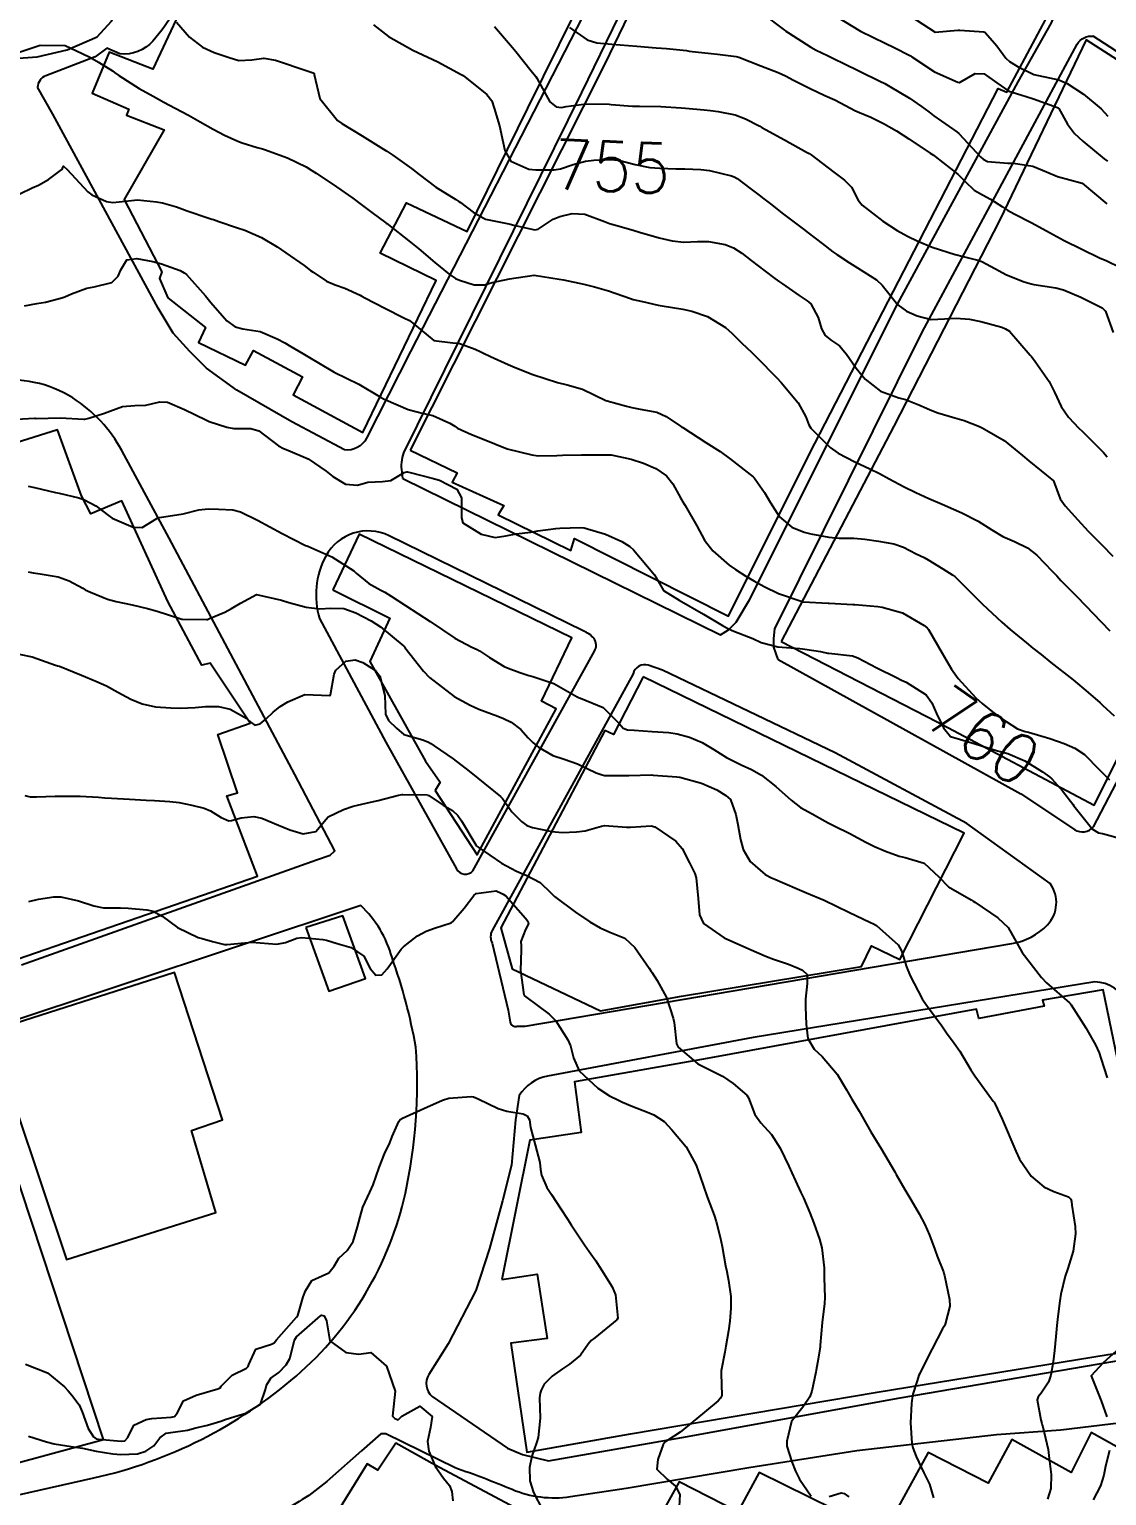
# Model space of a CAD drawing. Header units: metres. Extents: x 318500 to 325275, y 7408834 to 7428799.
# Drawn here: x 320790.5 to 320877.3, y 7409601.2 to 7409719.3 of the extents above; entities that cross this region are included whole.
import ezdxf
from ezdxf.enums import TextEntityAlignment as Align

# ---------------------------------------------------------------- set-up
doc = ezdxf.new("R2010")
doc.units = ezdxf.units.M
doc.header["$MEASUREMENT"] = 0
for name, color, linetype in [('Cotas', 45, 'Continuous'), ('Curvas de Nivel 1m', 11, 'Continuous'), ('Curvas de Nivel 5m', 15, 'Continuous'), ('Edificações', 30, 'Continuous'), ('Vias Primárias', 230, 'Continuous'), ('Vias Secundárias', 230, 'Continuous')]:
    doc.layers.add(name, color=color, linetype=linetype)
doc.styles.add('Style-STANDARD', font='STANDARD.shx')

msp = doc.modelspace()

# ---------------------------------------------------------------- linework, layer by layer
at = {"layer": 'Curvas de Nivel 1m', "flags": 128}
for points, elevation in [([(320849.46, 7409720.64), (320851.32, 7409719.23), (320851.39, 7409719.18), (320851.44, 7409719.15), (320851.64, 7409719.03), (320853.43, 7409717.88), (320853.87, 7409717.64), (320854.79, 7409717.19), (320855.42, 7409716.88), (320855.98, 7409716.61), (320857.4, 7409715.91), (320858.98, 7409715.13), (320859.39, 7409714.93), (320859.8, 7409714.7), (320861.37, 7409713.77), (320862.36, 7409713.09), (320862.93, 7409712.65), (320863.35, 7409712.34), (320865.2, 7409711.05), (320865.34, 7409710.93), (320867.11, 7409709.02), (320867.31, 7409708.85), (320867.66, 7409708.66), (320869.3, 7409708.53), (320869.75, 7409708.54), (320871.3, 7409708.29), (320872.41, 7409707.84), (320873.29, 7409707.46), (320875.28, 7409706.91), (320877.26, 7409705.24)], 752), ([(320802.37, 7409719.89), (320803.42, 7409718.67), (320804.47, 7409717.86), (320805.41, 7409717.44), (320806.62, 7409717.04), (320807.4, 7409716.8), (320808.43, 7409716.84), (320809.4, 7409716.98), (320810.35, 7409716.83), (320811.4, 7409716.46), (320811.92, 7409716.29), (320813.39, 7409715.8), (320813.43, 7409715.78), (320813.45, 7409715.74), (320813.45, 7409715.68), (320813.92, 7409713.73), (320815.33, 7409711.97), (320815.68, 7409711.71), (320817.32, 7409710.72), (320817.97, 7409710.33), (320819.04, 7409709.66), (320819.31, 7409709.49), (320819.8, 7409709.16), (320821.29, 7409708.11), (320821.91, 7409707.62), (320823.26, 7409706.59), (320824.85, 7409705.59), (320825.11, 7409705.44), (320825.25, 7409705.35), (320826.27, 7409704.59), (320827.24, 7409704.03), (320829.13, 7409703.63), (320829.23, 7409703.61), (320829.53, 7409703.53), (320831.22, 7409703.16), (320831.5, 7409703.22), (320831.9, 7409703.49), (320832.69, 7409704.02), (320833.24, 7409704.23), (320834.23, 7409704.48), (320835.24, 7409704.43), (320836.84, 7409703.82), (320837.23, 7409703.67), (320838.2, 7409703.41), (320839.23, 7409703.1), (320839.64, 7409702.97), (320841.22, 7409702.52), (320842.29, 7409702.28), (320843.21, 7409702.17), (320844.32, 7409702.22), (320845.21, 7409702.21), (320846.54, 7409701.97), (320847.21, 7409701.71), (320847.89, 7409701.28), (320848.63, 7409700.7), (320849.19, 7409700.26), (320849.75, 7409699.82), (320850.55, 7409699.24), (320850.92, 7409698.98), (320851.17, 7409698.8), (320852.49, 7409697.88), (320853.15, 7409697.43), (320853.28, 7409697.34), (320853.43, 7409697.21), (320854.02, 7409696.09), (320854.29, 7409695.19), (320854.59, 7409694.66), (320855.11, 7409694.26), (320855.74, 7409693.81), (320856.31, 7409693.16), (320857.08, 7409692.03), (320857.81, 7409691.14), (320859.06, 7409690.18), (320860.52, 7409689.64), (320861.05, 7409689.5), (320862.12, 7409689.08), (320862.76, 7409688.79), (320863.04, 7409688.67), (320863.66, 7409688.43), (320865.03, 7409688.03), (320865.79, 7409687.8), (320867.02, 7409687.31), (320867.22, 7409687.21), (320867.61, 7409687.01), (320869.01, 7409686.19), (320870.48, 7409684.98), (320870.98, 7409684.56), (320872.96, 7409682.94), (320873.52, 7409681.51), (320873.91, 7409680.93), (320874.92, 7409679.81), (320875.77, 7409678.9), (320876.89, 7409677.76), (320877.75, 7409676.88)], 756), ([(320827.98, 7409719.54), (320829.42, 7409717.83), (320829.56, 7409717.67), (320829.68, 7409717.53), (320830.94, 7409715.96), (320831.31, 7409715.5), (320831.39, 7409715.38), (320832.44, 7409713.48), (320832.95, 7409713.07), (320833.36, 7409713.01), (320833.74, 7409713.08), (320835.36, 7409713.3), (320837.2, 7409713.27), (320837.36, 7409713.25), (320839.08, 7409713.12), (320839.36, 7409713.11), (320839.64, 7409713.11), (320841.36, 7409713.1), (320843, 7409712.99), (320843.36, 7409712.95), (320844.85, 7409712.81), (320845.35, 7409712.76), (320845.98, 7409712.68), (320847.35, 7409712.43), (320848.18, 7409712.11), (320849.34, 7409711.5), (320849.5, 7409711.41), (320849.8, 7409711.25), (320851.33, 7409710.4), (320853.1, 7409709.42), (320853.31, 7409709.31), (320853.47, 7409709.21), (320855.29, 7409707.8), (320856.15, 7409707.17), (320856.71, 7409706.59), (320857.26, 7409705.55), (320857.56, 7409705.15), (320859.24, 7409703.87), (320860.38, 7409703.11), (320861.22, 7409702.65), (320862.05, 7409702.25), (320863.21, 7409701.77), (320865.07, 7409701.18), (320865.2, 7409701.14), (320865.59, 7409701.04), (320866.89, 7409700.72), (320867.2, 7409700.61), (320868.24, 7409700.05), (320869.19, 7409699.53), (320870.6, 7409698.98), (320871.18, 7409698.8), (320871.38, 7409698.76), (320873.17, 7409698.5), (320873.77, 7409698.33), (320875.16, 7409697.75), (320876.88, 7409696.89), (320877.15, 7409696.61), (320877.77, 7409694.88)], 754), ([(320834.02, 7409719.46), (320835.43, 7409718.47), (320836.2, 7409718.21), (320837.43, 7409718.11), (320838.09, 7409718.07), (320839.43, 7409717.95), (320840.99, 7409717.81), (320841.42, 7409717.78), (320841.82, 7409717.76), (320843.42, 7409717.59), (320843.65, 7409717.56), (320845.42, 7409717.36), (320845.93, 7409717.3), (320847.42, 7409717.12), (320847.64, 7409717.06), (320849.41, 7409716.36), (320850.82, 7409715.82), (320851.39, 7409715.56), (320852.04, 7409715.22), (320853.38, 7409714.53), (320854.57, 7409713.99), (320855.37, 7409713.63), (320856.23, 7409713.17), (320856.97, 7409712.77), (320857.35, 7409712.6), (320858.26, 7409712.24), (320859.35, 7409711.7), (320859.71, 7409711.49), (320860.33, 7409711.12), (320861.33, 7409710.48), (320863.05, 7409709.34), (320863.31, 7409709.17), (320863.45, 7409709.07), (320865.29, 7409707.62), (320865.86, 7409707.04), (320866.58, 7409706.34), (320867.27, 7409705.98), (320867.89, 7409705.64), (320868.86, 7409705), (320869.26, 7409704.74), (320869.8, 7409704.44), (320871.24, 7409703.71), (320872.64, 7409702.95), (320873.23, 7409702.63), (320873.84, 7409702.31), (320875.21, 7409701.63), (320876.74, 7409700.89), (320877.2, 7409700.7), (320878.42, 7409700.1)], 753), ([(320855.46, 7409720.36), (320857.44, 7409719.15), (320859.43, 7409718.18), (320860.14, 7409717.83), (320861.42, 7409717.19), (320861.48, 7409717.16), (320861.56, 7409717.1), (320863.4, 7409715.89), (320865.28, 7409715.05), (320865.39, 7409715.02), (320865.41, 7409715.03), (320865.45, 7409715.05), (320866.67, 7409715.76), (320867.4, 7409715.73), (320868.4, 7409715), (320869.38, 7409714.32), (320870.34, 7409714.02), (320871.37, 7409713.72), (320873.3, 7409713.01), (320873.36, 7409712.98), (320873.41, 7409712.94), (320874.09, 7409711.67), (320874.66, 7409710.92), (320875.33, 7409710.3), (320877.06, 7409708.89), (320877.31, 7409708.68)], 751), ([(320789.4, 7409717.35), (320791.41, 7409718.03), (320793.41, 7409718.01), (320794.78, 7409717.36), (320795.4, 7409717.07), (320796.09, 7409716.66), (320797.22, 7409715.95), (320797.39, 7409715.84), (320797.73, 7409715.6), (320799.37, 7409714.55), (320800.5, 7409713.91), (320801.35, 7409713.45), (320802.28, 7409712.96), (320803.34, 7409712.38), (320804.29, 7409711.86), (320805.32, 7409711.26), (320806.25, 7409710.77), (320807.31, 7409710.3), (320807.67, 7409710.17), (320808.88, 7409709.8), (320809.31, 7409709.68), (320809.46, 7409709.64), (320811.3, 7409708.97), (320812.81, 7409708.23), (320813.28, 7409707.95), (320813.62, 7409707.73), (320815.26, 7409706.62), (320816.57, 7409705.7), (320817.25, 7409705.2), (320818.11, 7409704.55), (320819.23, 7409703.72), (320819.26, 7409703.69), (320819.3, 7409703.66), (320821.21, 7409702.16), (320821.88, 7409701.62), (320823.18, 7409700.53), (320824.33, 7409699.59), (320824.84, 7409699.25), (320825.17, 7409699.1), (320826.33, 7409698.73), (320827.16, 7409698.74), (320827.79, 7409698.92), (320829.17, 7409699.21), (320831.18, 7409699.5), (320833.18, 7409699.18), (320833.52, 7409699.12), (320835.17, 7409698.78), (320836.02, 7409698.58), (320837.16, 7409698.26), (320838.91, 7409697.63), (320839.15, 7409697.55), (320839.88, 7409697.38), (320841.15, 7409697.1), (320841.46, 7409697.05), (320843.14, 7409696.78), (320843.85, 7409696.62), (320845.13, 7409696.17), (320846.56, 7409695.3), (320847.12, 7409694.8), (320847.87, 7409694.05), (320848.7, 7409693.27), (320849.09, 7409692.89), (320850.7, 7409691.24), (320851.06, 7409690.86), (320852.42, 7409689.22), (320853.03, 7409688.11), (320853.27, 7409687.46), (320853.43, 7409687.2), (320855, 7409685.64), (320855.65, 7409685.17), (320856.98, 7409684.48), (320858.2, 7409683.91), (320858.97, 7409683.55), (320859.75, 7409683.12), (320860.54, 7409682.69), (320860.95, 7409682.47), (320861.89, 7409682.02), (320862.94, 7409681.52), (320864, 7409681.06), (320864.93, 7409680.67), (320865.6, 7409680.37), (320866.92, 7409679.69), (320868.01, 7409679), (320868.9, 7409678.46), (320869.82, 7409678.05), (320870.89, 7409677.54), (320871.64, 7409676.96), (320872.24, 7409676.32), (320872.87, 7409675.68), (320873.23, 7409675.3), (320873.57, 7409674.93), (320874.84, 7409673.62), (320875.54, 7409672.9), (320876.81, 7409671.6), (320877.51, 7409670.88)], 757), ([(320789.76, 7409706.05), (320790.76, 7409706.53), (320791.26, 7409706.76), (320792.07, 7409707.22), (320793.14, 7409708.01), (320793.19, 7409708.1), (320793.28, 7409708.28), (320793.57, 7409708.01), (320795.25, 7409706.21), (320795.57, 7409705.98), (320796.73, 7409705.44), (320797.24, 7409705.37), (320797.77, 7409705.42), (320799.25, 7409705.57), (320800.76, 7409705.42), (320801.24, 7409705.33), (320802.38, 7409705.02), (320803.24, 7409704.68), (320804.99, 7409704.1), (320805.23, 7409704.02), (320805.36, 7409703.98), (320805.79, 7409703.84), (320807.22, 7409703.36), (320807.89, 7409703.13), (320809.21, 7409702.55), (320810.49, 7409701.78), (320811.19, 7409701.31), (320812.65, 7409700.28), (320813.17, 7409699.89), (320813.37, 7409699.74), (320814.46, 7409699.02), (320815.16, 7409698.74), (320815.92, 7409698.46), (320817.15, 7409697.89), (320817.29, 7409697.82), (320817.54, 7409697.68), (320819.14, 7409696.84), (320820.69, 7409696.08), (320821.12, 7409695.85), (320821.4, 7409695.63), (320823.1, 7409694.26), (320824.61, 7409694.07), (320825.1, 7409694.03), (320826.42, 7409693.56), (320826.88, 7409693.34), (320827.09, 7409693.24), (320827.66, 7409692.97), (320829.08, 7409692.31), (320829.63, 7409692.08), (320831.07, 7409691.5), (320833.06, 7409690.87), (320833.83, 7409690.69), (320835.05, 7409690.34), (320836.94, 7409689.42), (320837.04, 7409689.39), (320838.6, 7409688.96), (320839.03, 7409688.84), (320839.69, 7409688.73), (320841.03, 7409688.47), (320841.79, 7409688.12), (320842.95, 7409687.34), (320843.02, 7409687.3), (320843.13, 7409687.23), (320845, 7409686.03), (320846.13, 7409685.3), (320846.98, 7409684.7), (320848.8, 7409683.26), (320848.88, 7409683.18), (320848.96, 7409683.07), (320849.7, 7409682), (320850.16, 7409681.24), (320850.92, 7409680.05), (320851.91, 7409679.22), (320852.9, 7409678.81), (320853.43, 7409678.67), (320854.9, 7409678.4), (320855.73, 7409678.34), (320856.9, 7409678.32), (320857.79, 7409678.24), (320858.89, 7409678.09), (320860.13, 7409677.87), (320860.89, 7409677.61), (320861.93, 7409677.08), (320862.56, 7409676.76), (320862.88, 7409676.59), (320864.07, 7409675.86), (320864.86, 7409675.36), (320865.04, 7409675.23), (320865.25, 7409675.04), (320866.84, 7409673.44), (320867.27, 7409673.01), (320868.81, 7409671.57), (320869.48, 7409670.98), (320870.79, 7409669.9), (320871.31, 7409669.48), (320871.98, 7409668.95), (320872.77, 7409668.32), (320874.55, 7409666.91), (320874.75, 7409666.75), (320875.57, 7409666.07), (320876.72, 7409665.08), (320876.92, 7409664.89), (320877.85, 7409664.01)], 758), ([(320790.14, 7409697.04), (320791.14, 7409697.23), (320791.82, 7409697.34), (320793.15, 7409697.68), (320793.39, 7409697.77), (320793.92, 7409698), (320795.15, 7409698.46), (320795.76, 7409698.57), (320797.16, 7409698.91), (320797.69, 7409699.42), (320797.9, 7409699.94), (320798.39, 7409700.73), (320799.18, 7409700.84), (320800.47, 7409700.62), (320801.18, 7409700.43), (320802.66, 7409699.88), (320803, 7409699.7), (320803.17, 7409699.55), (320804.7, 7409697.85), (320805.14, 7409697.31), (320806.43, 7409695.83), (320807.11, 7409695.36), (320807.72, 7409695.2), (320809.11, 7409694.96), (320810.49, 7409694.38), (320811.09, 7409694.05), (320811.59, 7409693.76), (320812.54, 7409693.2), (320813.08, 7409692.88), (320813.8, 7409692.46), (320815.07, 7409691.71), (320817.06, 7409690.72), (320818.84, 7409689.66), (320819.04, 7409689.55), (320819.24, 7409689.46), (320821.03, 7409688.68), (320822.26, 7409688.38), (320823.02, 7409688.21), (320824.39, 7409687.59), (320824.77, 7409687.35), (320825.01, 7409687.2), (320826.12, 7409686.68), (320827, 7409686.32), (320828.99, 7409685.53), (320830.98, 7409685.03), (320831.5, 7409684.97), (320832.98, 7409685), (320833.44, 7409685.01), (320834.98, 7409685.03), (320835.39, 7409685.03), (320836.98, 7409685.05), (320837.37, 7409685.03), (320838.98, 7409684.69), (320839.97, 7409684.38), (320840.97, 7409683.95), (320841.81, 7409683.36), (320842.32, 7409682.71), (320842.94, 7409681.59), (320843.03, 7409681.43), (320843.09, 7409681.34), (320843.31, 7409680.96), (320844.26, 7409679.32), (320844.89, 7409678.16), (320845.54, 7409677.3), (320846.87, 7409676.16), (320847.38, 7409675.8), (320848.21, 7409675.27), (320848.85, 7409674.89), (320849.67, 7409674.43), (320850.84, 7409673.87), (320852.83, 7409673.21), (320854.83, 7409673.1), (320854.91, 7409673.1), (320856.83, 7409672.99), (320856.99, 7409672.99), (320858.83, 7409672.83), (320859.17, 7409672.78), (320860.82, 7409672.31), (320862.57, 7409671.3), (320862.8, 7409671.11), (320862.84, 7409671.07), (320862.9, 7409670.97), (320864.02, 7409669.06), (320864.76, 7409667.78), (320865.29, 7409667.04), (320866.73, 7409665.48), (320867.23, 7409665.01), (320868.07, 7409664.35), (320868.71, 7409663.85), (320870.07, 7409662.98), (320870.7, 7409662.77), (320870.96, 7409662.7), (320872.69, 7409662.19), (320873.82, 7409661.79), (320874.68, 7409661.42), (320875.47, 7409660.9), (320876.65, 7409659.71), (320877.47, 7409658.88)], 759), ([(320790.44, 7409682.53), (320790.94, 7409682.42), (320792.65, 7409682.01), (320792.93, 7409681.95), (320794.51, 7409681.57), (320794.92, 7409681.44), (320795.89, 7409680.93), (320796.91, 7409680.15), (320797.21, 7409679.95), (320798.9, 7409679.22), (320799.62, 7409679.2), (320800.8, 7409679.9), (320800.91, 7409679.97), (320801.01, 7409679.99), (320802.91, 7409680.3), (320804.17, 7409680.61), (320804.92, 7409680.68), (320805.75, 7409680.67), (320806.92, 7409680.62), (320807.54, 7409680.44), (320808.91, 7409679.79), (320810.89, 7409678.7), (320812.77, 7409677.74), (320812.88, 7409677.7), (320812.94, 7409677.68), (320814.87, 7409676.82), (320816.64, 7409675.69), (320816.85, 7409675.51), (320817.85, 7409674.69), (320818.83, 7409674.13), (320819.15, 7409673.97), (320819.67, 7409673.65), (320820.82, 7409672.92), (320822.8, 7409671.61), (320824.78, 7409670.27), (320826.14, 7409669.56), (320826.57, 7409669.36), (320826.77, 7409669.25), (320827.57, 7409668.73), (320828.75, 7409668), (320829.08, 7409667.85), (320830.01, 7409667.51), (320830.75, 7409667.27), (320831.05, 7409667.19), (320832.74, 7409666.63), (320834.62, 7409665.55), (320834.72, 7409665.5), (320834.91, 7409665.45), (320836.71, 7409664.69), (320838.01, 7409663.4), (320838.32, 7409663.03), (320838.69, 7409662.89), (320839.21, 7409662.86), (320840.68, 7409662.77), (320842.02, 7409662.68), (320842.68, 7409662.58), (320843.66, 7409662.3), (320844.68, 7409661.87), (320845.63, 7409661.3), (320846.66, 7409660.67), (320847.84, 7409660.08), (320848.65, 7409659.71), (320849.46, 7409659.25), (320850.63, 7409658.34), (320851.85, 7409657.22), (320852.6, 7409656.64), (320853.54, 7409656.14), (320854.59, 7409655.55), (320854.83, 7409655.41), (320855.31, 7409655.17), (320856.58, 7409654.55), (320857.86, 7409653.85), (320858.57, 7409653.49), (320859.46, 7409653.12), (320860.55, 7409652.73), (320861.02, 7409652.62), (320862.55, 7409652.15), (320863.75, 7409651.06), (320864.53, 7409650.26), (320866.34, 7409649.2), (320866.51, 7409649.11), (320866.65, 7409649.02), (320868.49, 7409647.76), (320869.32, 7409646.98), (320870.46, 7409644.97), (320872.02, 7409642.95), (320872.42, 7409642.51), (320874.27, 7409640.91), (320874.33, 7409640.84), (320874.4, 7409640.76), (320875.58, 7409638.9), (320876.36, 7409637.53), (320876.64, 7409636.89), (320876.77, 7409636.45), (320877.29, 7409634.88)], 761), ([(320790.43, 7409675.62), (320790.85, 7409675.54), (320791.4, 7409675.47), (320792.84, 7409675.21), (320793.73, 7409674.89), (320794.83, 7409674.3), (320795.03, 7409674.18), (320795.45, 7409673.97), (320796.82, 7409673.43), (320797.52, 7409673.24), (320798.82, 7409672.95), (320800.05, 7409672.67), (320800.81, 7409672.46), (320802.64, 7409671.87), (320802.8, 7409671.82), (320802.87, 7409671.8), (320804.8, 7409671.77), (320804.86, 7409671.79), (320805.03, 7409671.85), (320806.26, 7409672.37), (320806.81, 7409672.66), (320807.54, 7409673.09), (320808.83, 7409673.79), (320810.82, 7409673.33), (320811.43, 7409673.15), (320812.82, 7409672.76), (320813.91, 7409672.63), (320814.81, 7409672.69), (320815.85, 7409672.66), (320816.81, 7409672.31), (320818.05, 7409671.67), (320818.79, 7409671.19), (320820.69, 7409669.63), (320820.73, 7409669.59), (320820.77, 7409669.53), (320822.26, 7409667.61), (320822.74, 7409667.12), (320824.72, 7409665.58), (320826.02, 7409664.87), (320826.71, 7409664.57), (320828.24, 7409663.99), (320828.69, 7409663.82), (320829.33, 7409663.52), (320830.1, 7409662.93), (320830.68, 7409662.25), (320831.05, 7409661.87), (320831.52, 7409661.49), (320832.66, 7409660.82), (320833.58, 7409660.54), (320834.65, 7409660.16), (320836.16, 7409659.43), (320836.64, 7409659.26), (320836.82, 7409659.23), (320838.64, 7409659.23), (320838.79, 7409659.23), (320840.64, 7409659.26), (320840.76, 7409659.25), (320842.64, 7409659.12), (320842.89, 7409659.08), (320844.63, 7409658.59), (320845.87, 7409658.05), (320846.61, 7409657.62), (320846.97, 7409657.28), (320847.41, 7409656.09), (320847.57, 7409655.28), (320847.78, 7409654.06), (320848, 7409653.27), (320848.55, 7409652.29), (320849.77, 7409651.24), (320850.27, 7409650.97), (320850.53, 7409650.86), (320851.15, 7409650.6), (320852.52, 7409650.02), (320853.09, 7409649.78), (320854.51, 7409649.18), (320856.5, 7409648.22), (320858.24, 7409647.37), (320858.48, 7409647.26), (320858.72, 7409647.13), (320860.46, 7409645.59), (320860.75, 7409645.1), (320861.15, 7409643.81), (320861.43, 7409643.09), (320862.4, 7409641.24), (320862.5, 7409641.07), (320862.84, 7409640.62), (320863.98, 7409639.05), (320864.36, 7409638.5), (320864.99, 7409637.67), (320865.42, 7409637.03), (320866.33, 7409635.51), (320866.65, 7409635.02), (320867.63, 7409633.67), (320868.12, 7409632.99), (320868.19, 7409632.9), (320868.29, 7409632.74), (320868.84, 7409631.55), (320869.08, 7409630.98), (320869.69, 7409629.53), (320869.93, 7409628.96), (320870.23, 7409628.33), (320871.17, 7409626.95), (320872.2, 7409626.09), (320872.99, 7409625.72), (320874.19, 7409625.29), (320874.37, 7409625.09), (320874.42, 7409624.91), (320874.46, 7409624.63), (320874.73, 7409622.9), (320874.75, 7409622.31), (320874.55, 7409620.9), (320874.12, 7409619.52), (320873.9, 7409618.91), (320873.56, 7409617.45), (320873.47, 7409616.92), (320873.32, 7409615.66), (320873.25, 7409614.92), (320873.17, 7409614.05), (320873.04, 7409612.92), (320872.94, 7409612), (320872.75, 7409610.93), (320872.56, 7409610.36), (320871.98, 7409609.49), (320871.73, 7409609.19), (320871.65, 7409608.94), (320871.95, 7409607.34), (320872.04, 7409607.03), (320872.06, 7409606.94), (320872.11, 7409606.78), (320872.54, 7409604.93), (320872.63, 7409604.21), (320872.78, 7409602.93), (320872.75, 7409601.79), (320872.49, 7409600.93)], 762), ([(320789.7, 7409668.99), (320790.76, 7409668.77), (320792.65, 7409668.11), (320792.75, 7409668.08), (320792.8, 7409668.06), (320792.97, 7409668.01), (320794.74, 7409667.3), (320795.89, 7409666.81), (320796.73, 7409666.43), (320797.65, 7409665.94), (320798.71, 7409665.37), (320799.62, 7409665), (320800.7, 7409664.75), (320801.91, 7409664.68), (320802.7, 7409664.65), (320803.87, 7409664.69), (320804.7, 7409664.78), (320805.76, 7409664.78), (320806.7, 7409664.55), (320808.05, 7409663.8), (320808.39, 7409663.49), (320808.68, 7409663.27), (320809.11, 7409663.37), (320809.6, 7409663.78), (320810.15, 7409664.32), (320810.71, 7409664.77), (320811.33, 7409665.14), (320812.72, 7409665.74), (320814.72, 7409665.65), (320814.76, 7409665.67), (320814.78, 7409665.71), (320815.07, 7409667.38), (320815.21, 7409667.71), (320816.02, 7409668.43), (320816.76, 7409668.53), (320817.39, 7409668.31), (320818.39, 7409667.67), (320818.74, 7409667.21), (320819.14, 7409665.65), (320819.21, 7409664.17), (320819.43, 7409663.65), (320820.08, 7409663.03), (320820.68, 7409662.52), (320822.2, 7409662.09), (320822.67, 7409661.91), (320822.85, 7409661.79), (320823.12, 7409661.6), (320824.65, 7409660.55), (320825.94, 7409659.56), (320826.63, 7409659), (320828.45, 7409657.53), (320828.61, 7409657.36), (320829.38, 7409656.3), (320830.15, 7409655.51), (320830.59, 7409655.19), (320831.03, 7409655.04), (320832.58, 7409654.71), (320833.42, 7409654.62), (320834.58, 7409654.67), (320835.27, 7409654.75), (320836.59, 7409655.15), (320836.82, 7409655.19), (320838.59, 7409655.06), (320838.92, 7409655.05), (320840.59, 7409655.17), (320840.87, 7409655.08), (320842.57, 7409653.92), (320843.08, 7409653.33), (320843.68, 7409652.19), (320844.1, 7409651.32), (320844.2, 7409650.99), (320844.37, 7409649.31), (320844.49, 7409648), (320844.81, 7409647.31), (320846.46, 7409646.15), (320848.45, 7409645.26), (320849.86, 7409644.65), (320850.44, 7409644.44), (320851.63, 7409644.03), (320852.43, 7409643.7), (320852.78, 7409643.55), (320853.15, 7409643.2), (320853.14, 7409642.48), (320853, 7409641.2), (320853.02, 7409640.57), (320853.06, 7409639.2), (320853.21, 7409638.05), (320853.72, 7409637.19), (320854.34, 7409636.59), (320855.55, 7409635.16), (320856.3, 7409633.9), (320856.75, 7409633.15), (320857.34, 7409632.2), (320857.91, 7409631.13), (320858.26, 7409630.51), (320859.13, 7409629.12), (320860.21, 7409627.29), (320860.32, 7409627.1), (320861, 7409625.89), (320861.48, 7409625.08), (320862.17, 7409623.93), (320862.61, 7409623.06), (320862.99, 7409622.21), (320863.42, 7409621.05), (320863.6, 7409620.52), (320864.11, 7409619.24), (320864.18, 7409619.04), (320864.2, 7409618.95), (320864.59, 7409617.03), (320864.63, 7409616.48), (320864.26, 7409615.04), (320864.19, 7409614.9), (320864.05, 7409614.65), (320863.2, 7409613.05), (320862.8, 7409612.27), (320862.2, 7409611.07), (320862.14, 7409610.92), (320861.99, 7409610.46), (320861.65, 7409609.4), (320861.59, 7409609.08), (320861.53, 7409608.64), (320861.45, 7409607.08), (320861.56, 7409605.44), (320861.65, 7409605.07), (320861.91, 7409604.37), (320862.53, 7409603.06), (320862.98, 7409602.15), (320863.31, 7409601.05)], 763), ([(320790.17, 7409657.6), (320790.6, 7409657.51), (320791.12, 7409657.51), (320792.61, 7409657.56), (320794.18, 7409657.56), (320794.61, 7409657.55), (320796.11, 7409657.46), (320796.6, 7409657.43), (320797.15, 7409657.4), (320798.6, 7409657.32), (320799.93, 7409657.24), (320800.6, 7409657.2), (320801.85, 7409657.13), (320802.6, 7409657.04), (320803.62, 7409656.84), (320804.6, 7409656.59), (320805.11, 7409656.36), (320805.98, 7409655.83), (320806.59, 7409655.58), (320806.81, 7409655.59), (320807.58, 7409655.81), (320808.59, 7409655.92), (320809.25, 7409655.78), (320810.58, 7409655.22), (320811.5, 7409654.83), (320812.57, 7409654.53), (320813.6, 7409654.7), (320814.43, 7409655.71), (320814.59, 7409655.88), (320815.82, 7409656.48), (320816.6, 7409656.76), (320818, 7409657.06), (320818.61, 7409657.21), (320820.25, 7409657.64), (320820.55, 7409657.69), (320820.61, 7409657.69), (320822.57, 7409657.65), (320822.61, 7409657.64), (320822.68, 7409657.61), (320823.85, 7409656.84), (320824.6, 7409656.39), (320825.02, 7409656), (320825.32, 7409655.57), (320826.47, 7409653.64), (320826.53, 7409653.55), (320826.56, 7409653.52), (320826.66, 7409653.45), (320828.54, 7409652.15), (320829.74, 7409651.51), (320830.3, 7409651.27), (320830.53, 7409651.19), (320831.64, 7409650.6), (320832.51, 7409649.77), (320832.81, 7409649.47), (320834.49, 7409648.22), (320835.64, 7409647.43), (320836.47, 7409646.94), (320837.27, 7409646.6), (320838.46, 7409646.11), (320839.27, 7409645.38), (320840.43, 7409643.71), (320840.56, 7409643.49), (320840.63, 7409643.37), (320841.07, 7409642.71), (320841.81, 7409641.35), (320842.37, 7409639.67), (320842.43, 7409639.34), (320842.62, 7409637.6), (320842.76, 7409637.33), (320844.33, 7409636.01), (320845.74, 7409635.3), (320846.32, 7409635.01), (320847.18, 7409634.41), (320848.29, 7409633.48), (320848.42, 7409633.26), (320848.94, 7409631.91), (320849.42, 7409631.24), (320850.26, 7409630.31), (320850.97, 7409629.22), (320851.68, 7409627.75), (320851.92, 7409627.21), (320852.2, 7409626.59), (320852.64, 7409625.65), (320852.85, 7409625.2), (320853.37, 7409623.99), (320853.69, 7409623.18), (320854.14, 7409621.88), (320854.32, 7409621.18), (320854.5, 7409619.56), (320854.51, 7409619.17), (320854.52, 7409618.76), (320854.57, 7409617.17), (320854.54, 7409616.7), (320854.34, 7409615.18), (320854.2, 7409613.34), (320854.18, 7409613.18), (320854.16, 7409613.04), (320854.02, 7409612.21), (320853.86, 7409611.32), (320853.83, 7409611.18), (320853.52, 7409609.64), (320853.35, 7409609.19), (320852.8, 7409608.36), (320851.95, 7409607.31), (320851.89, 7409607.2), (320851.52, 7409605.61), (320851.5, 7409605.21), (320851.9, 7409603.94), (320852.21, 7409603.2), (320852.52, 7409602.56), (320853.47, 7409601.18)], 764), ([(320790.21, 7409611.81), (320791.99, 7409611.12), (320793.35, 7409609.99), (320793.65, 7409609.66), (320793.96, 7409609.33), (320794.54, 7409608.55), (320794.78, 7409607.97), (320795.27, 7409606.62), (320795.69, 7409605.95), (320795.92, 7409605.81), (320796.09, 7409605.78), (320797.92, 7409605.6), (320798.21, 7409605.63), (320798.45, 7409605.92), (320798.95, 7409606.9), (320799.94, 7409607.36), (320800.4, 7409607.43), (320801.95, 7409607.55), (320802.21, 7409607.61), (320802.43, 7409607.87), (320802.95, 7409608.87), (320803.96, 7409609.32), (320805.7, 7409609.82), (320805.88, 7409609.91), (320805.97, 7409610.05), (320806.86, 7409610.93), (320808, 7409611.48), (320808.15, 7409611.63), (320808.2, 7409611.79), (320808.77, 7409613.03), (320810.02, 7409613.43), (320810.25, 7409613.54), (320810.44, 7409613.76), (320812.05, 7409615.6), (320812.14, 7409615.74), (320812.57, 7409617.24), (320812.76, 7409617.73), (320813.27, 7409618.54), (320814.1, 7409618.94), (320814.64, 7409619.17), (320815.08, 7409619.7), (320815.45, 7409620.36), (320816.12, 7409620.98), (320816.59, 7409621.68), (320816.96, 7409622.86), (320817.17, 7409623.67), (320817.39, 7409624.45), (320817.93, 7409625.66), (320818.2, 7409626.25), (320818.69, 7409627.65), (320819.12, 7409628.75), (320819.54, 7409629.64), (320819.74, 7409630.14), (320820.27, 7409631.36), (320820.38, 7409631.52), (320820.57, 7409631.63), (320822.28, 7409632.41), (320823.78, 7409633.08), (320824.29, 7409633.24), (320826.09, 7409633.36), (320826.29, 7409633.33), (320826.67, 7409633.17), (320828.28, 7409632.41), (320828.96, 7409632.2), (320830.27, 7409631.97), (320830.6, 7409631.82), (320830.79, 7409631.49), (320830.87, 7409630.88), (320831.26, 7409629.48), (320831.63, 7409628.06), (320831.69, 7409627.48), (320831.75, 7409627.02), (320832.2, 7409626.04), (320832.57, 7409625.47), (320833.31, 7409624.32), (320833.87, 7409623.45), (320834.15, 7409623.03), (320835.22, 7409621.43), (320835.59, 7409620.89), (320836.12, 7409620.13), (320836.4, 7409619.71), (320836.59, 7409619.41), (320837.44, 7409618.05), (320837.71, 7409617.4), (320837.91, 7409615.53), (320837.83, 7409615.39), (320836.04, 7409613.94), (320835.75, 7409613.71), (320835.52, 7409613.43), (320834.91, 7409612.53), (320834.01, 7409611.8), (320833.78, 7409611.66), (320833.45, 7409611.45), (320832.61, 7409610.84), (320831.98, 7409610.19), (320831.73, 7409609.72), (320831.64, 7409609.47), (320831.6, 7409609.11), (320831.66, 7409607.47), (320831.49, 7409605.91), (320831.36, 7409605.48), (320830.98, 7409604.41), (320830.8, 7409603.49), (320830.83, 7409602.43), (320831.12, 7409601.48), (320831.85, 7409600.08)], 766), ([(320790.47, 7409606.02), (320791.91, 7409605.56), (320792.52, 7409605.4), (320793.91, 7409605.18), (320794.81, 7409605.06), (320795.9, 7409604.8), (320797.25, 7409604.58), (320797.9, 7409604.53), (320799.23, 7409604.58), (320799.9, 7409604.82), (320800.55, 7409605.25), (320801.03, 7409605.88), (320801.55, 7409606.25), (320801.93, 7409606.32), (320803.27, 7409606.51), (320803.93, 7409606.69), (320804.86, 7409606.91), (320805.94, 7409607.23), (320806.38, 7409607.38), (320807.69, 7409607.79), (320807.95, 7409607.87), (320809.14, 7409608.6), (320809.53, 7409609.77), (320809.62, 7409610.12), (320809.98, 7409610.68), (320810.62, 7409611.13), (320811.21, 7409611.75), (320811.49, 7409612.26), (320811.87, 7409613.74), (320812.03, 7409614.01), (320813.97, 7409615.71), (320814.01, 7409615.75), (320814.05, 7409615.77), (320814.26, 7409615.71), (320814.44, 7409615.31), (320814.71, 7409613.7), (320816.02, 7409612.74), (320817.06, 7409612.63), (320818.02, 7409612.75), (320819.29, 7409611.64), (320819.97, 7409609.63), (320819.77, 7409607.63), (320819.95, 7409607.44), (320820.23, 7409607.34), (320820.52, 7409607.62), (320821.96, 7409608.42), (320822.95, 7409607.59), (320822.82, 7409606.71), (320822.58, 7409605.59), (320822.68, 7409604.82), (320823.19, 7409603.59), (320823.88, 7409602.62), (320824.34, 7409602.04), (320824.53, 7409601.57), (320824.61, 7409600.81)], 767), ([(320878.03, 7409612.86), (320876.97, 7409611.92), (320876, 7409610.88), (320876.81, 7409608.87), (320877.27, 7409607.56)], 761), ([(320877.48, 7409604.86), (320877.17, 7409603.6), (320877.02, 7409602.87), (320876.75, 7409602.01), (320876.17, 7409600.88)], 761), ([(320854.91, 7409601.16), (320855.87, 7409601.45), (320856.12, 7409601.4), (320856.5, 7409601.14)], 764)]:
    msp.add_lwpolyline(points, dxfattribs=dict(at, elevation=elevation))
at = {"layer": 'Curvas de Nivel 5m', "flags": 128}
for points, elevation in [([(320818.24, 7409719.68), (320819.43, 7409718.73), (320821.41, 7409717.63), (320823.41, 7409716.68), (320825.3, 7409715.67), (320825.39, 7409715.62), (320825.45, 7409715.58), (320827.37, 7409714.06), (320827.76, 7409713.55), (320827.95, 7409712.95), (320828.37, 7409711.54), (320828.68, 7409710.17), (320828.8, 7409709.54), (320829.3, 7409708.69), (320830.75, 7409708.05), (320831.29, 7409707.98), (320832.77, 7409708), (320833.29, 7409708.08), (320834.32, 7409708.43), (320835.3, 7409708.69), (320835.98, 7409708.76), (320837.3, 7409708.83), (320837.96, 7409708.76), (320839.3, 7409708.41), (320840.49, 7409708.18), (320841.29, 7409708.12), (320842.57, 7409708.08), (320843.29, 7409708.06), (320844.58, 7409708.03), (320845.29, 7409707.95), (320847.06, 7409707.51), (320847.28, 7409707.43), (320847.51, 7409707.29), (320848.53, 7409706.52), (320849.27, 7409705.95), (320849.66, 7409705.65), (320850.18, 7409705.25), (320851.25, 7409704.43), (320852.85, 7409703.21), (320853.23, 7409702.92), (320854.35, 7409702.06), (320855.2, 7409701.4), (320855.52, 7409701.18), (320856.54, 7409700.5), (320857.19, 7409700.1), (320858.73, 7409699.13), (320859.17, 7409698.71), (320860.43, 7409697.11), (320861.14, 7409696.61), (320861.99, 7409696.23), (320863.13, 7409695.95), (320864.2, 7409695.99), (320865.13, 7409696.04), (320866.21, 7409695.96), (320867.13, 7409695.79), (320868.81, 7409695.31), (320869.12, 7409695.19), (320869.42, 7409694.99), (320871.1, 7409693.07), (320871.15, 7409693.02), (320871.19, 7409692.97), (320871.5, 7409692.56), (320872.63, 7409690.95), (320873.06, 7409690.08), (320873.58, 7409688.93), (320874.18, 7409688.08), (320875.02, 7409687.19), (320875.31, 7409686.91), (320877, 7409685.22), (320877.3, 7409684.89)], 755), ([(320861.46, 7409720.37), (320863.44, 7409719.07), (320865.27, 7409719.23), (320865.44, 7409719.23), (320867.37, 7409719.1), (320867.44, 7409719.07), (320867.5, 7409719.02), (320868.4, 7409717.98), (320869.14, 7409716.99), (320869.42, 7409716.72), (320870.12, 7409716.28), (320871.4, 7409715.68), (320873.03, 7409715.31), (320873.39, 7409715.24), (320874.08, 7409714.93), (320875.38, 7409714.08), (320876.8, 7409712.9), (320877.35, 7409712.32)], 750), ([(320789.01, 7409687.88), (320790.96, 7409687.98), (320791.01, 7409687.98), (320791.07, 7409687.97), (320793.01, 7409688.01), (320794.93, 7409687.9), (320795.01, 7409687.9), (320795.32, 7409687.98), (320796.58, 7409688.39), (320797.02, 7409688.57), (320798.04, 7409688.93), (320799.03, 7409689), (320799.9, 7409689.05), (320801.03, 7409689.32), (320801.66, 7409689.27), (320803.02, 7409688.7), (320804.74, 7409687.85), (320805.01, 7409687.73), (320806.43, 7409687.26), (320807, 7409687.17), (320808.37, 7409687.17), (320809, 7409686.97), (320810.58, 7409685.77), (320810.99, 7409685.55), (320811.34, 7409685.41), (320812.97, 7409684.73), (320814.43, 7409683.72), (320814.95, 7409683.3), (320815.97, 7409682.68), (320816.94, 7409682.59), (320817.78, 7409682.84), (320818.95, 7409682.89), (320819.62, 7409682.98), (320820.7, 7409683.63), (320820.91, 7409683.68), (320820.96, 7409683.67), (320821.2, 7409683.63), (320822.95, 7409683.17), (320823.56, 7409682.99), (320824.94, 7409682.27), (320825.32, 7409681.57), (320825.32, 7409679.98), (320825.42, 7409679.57), (320826.9, 7409678.65), (320828.04, 7409678.39), (320828.89, 7409678.52), (320829.73, 7409678.68), (320830.9, 7409678.81), (320831.47, 7409678.92), (320832.9, 7409679.12), (320833.24, 7409679.13), (320834.91, 7409679.18), (320835.19, 7409679.16), (320836.9, 7409678.65), (320838.23, 7409678.06), (320838.88, 7409677.66), (320839.16, 7409677.39), (320840.85, 7409675.37), (320841.59, 7409674.11), (320842.83, 7409673.34), (320844.81, 7409672.2), (320846.34, 7409671.29), (320846.8, 7409671.03), (320847.24, 7409670.84), (320848.78, 7409670.24), (320849.45, 7409669.92), (320850.78, 7409669.59), (320852.56, 7409669.44), (320852.78, 7409669.41), (320852.96, 7409669.38), (320854.21, 7409669.19), (320854.78, 7409669.08), (320854.89, 7409669.07), (320856.78, 7409668.85), (320857.23, 7409668.69), (320858.76, 7409667.89), (320860.33, 7409667.11), (320860.75, 7409666.9), (320861.11, 7409666.73), (320862.73, 7409665.72), (320863.17, 7409665.07), (320863.56, 7409664.21), (320864.12, 7409663.06), (320864.69, 7409662.36), (320865.67, 7409662.05), (320866.68, 7409661.78), (320868.46, 7409661.21), (320868.67, 7409661.15), (320869.29, 7409660.98), (320870.66, 7409660.39), (320872.09, 7409659.51), (320872.64, 7409659.11), (320872.84, 7409658.94), (320873.69, 7409657.98), (320874.52, 7409656.91), (320874.62, 7409656.78), (320876.12, 7409654.89), (320876.59, 7409654.61), (320876.91, 7409654.56), (320878.58, 7409654.1)], 760), ([(320790.5, 7409649.07), (320791.27, 7409649.25), (320792.5, 7409649.44), (320793.06, 7409649.44), (320794.5, 7409649.13), (320795.73, 7409648.72), (320796.49, 7409648.57), (320797.87, 7409648.55), (320798.49, 7409648.53), (320800, 7409648.39), (320800.49, 7409648.28), (320801.23, 7409647.89), (320802.47, 7409646.99), (320804.13, 7409646.18), (320804.45, 7409646.08), (320805.27, 7409645.84), (320806.24, 7409645.62), (320806.45, 7409645.61), (320808.45, 7409645.79), (320810.45, 7409645.64), (320811.16, 7409645.76), (320812.07, 7409646.13), (320812.46, 7409646.16), (320814.15, 7409646.01), (320814.45, 7409645.97), (320815.32, 7409645.7), (320816.45, 7409645.36), (320817.45, 7409644.68), (320817.96, 7409643.67), (320818.42, 7409643.14), (320818.91, 7409643.17), (320819.34, 7409643.65), (320820.45, 7409645.23), (320820.65, 7409645.42), (320820.93, 7409645.63), (320821.77, 7409646.3), (320822.47, 7409646.67), (320823.15, 7409646.92), (320824.48, 7409647.36), (320824.61, 7409647.45), (320824.71, 7409647.58), (320825.53, 7409648.53), (320826.3, 7409649.55), (320826.51, 7409649.71), (320828.12, 7409649.93), (320828.51, 7409649.75), (320828.66, 7409649.67), (320828.89, 7409649.52), (320830.48, 7409647.74), (320830.66, 7409647.5), (320830.7, 7409647.27), (320830.47, 7409646.81), (320830.1, 7409645.86), (320830.12, 7409645.51), (320830.12, 7409645.18), (320830.08, 7409643.51), (320830.35, 7409641.55), (320830.38, 7409641.5), (320830.4, 7409641.47), (320830.5, 7409641.4), (320832.38, 7409639.99), (320832.91, 7409639.46), (320833.89, 7409637.92), (320834.08, 7409637.45), (320834.34, 7409636.48), (320834.8, 7409635.44), (320836.3, 7409634.03), (320837.24, 7409633.41), (320837.95, 7409633.06), (320838.29, 7409632.91), (320839.12, 7409632.55), (320840.28, 7409632.1), (320840.81, 7409631.9), (320841.63, 7409631.35), (320842.26, 7409630.68), (320843.41, 7409629.32), (320844.22, 7409627.85), (320844.4, 7409627.31), (320844.5, 7409627.01), (320845.1, 7409625.3), (320845.65, 7409623.81), (320845.83, 7409623.29), (320846.14, 7409622.03), (320846.29, 7409621.29), (320846.57, 7409619.73), (320846.67, 7409619.27), (320846.81, 7409618.56), (320847, 7409617.27), (320847, 7409616.33), (320846.91, 7409615.27), (320846.8, 7409614.51), (320846.6, 7409613.27), (320846.52, 7409612.78), (320846.23, 7409611.28), (320846.21, 7409611.06), (320846.28, 7409609.28), (320846.18, 7409609.07), (320845.97, 7409608.87), (320844.1, 7409607.31), (320844.02, 7409607.24), (320843.95, 7409607.18), (320842.93, 7409606.33), (320841.93, 7409605.68), (320841.71, 7409605.55), (320841.56, 7409605.34), (320841.12, 7409604.13), (320841.04, 7409603.35), (320841.88, 7409602.56), (320842.54, 7409602), (320842.89, 7409601.32), (320842.83, 7409600.35)], 765)]:
    msp.add_lwpolyline(points, dxfattribs=dict(at, elevation=elevation))
at = {"layer": 'Edificações'}
for points in [[(320821.18, 7409685.42), (320824.96, 7409683.6), (320824.58, 7409682.85), (320828.74, 7409680.96), (320828.28, 7409680.2), (320834.11, 7409677.33), (320834.41, 7409678.31), (320846.81, 7409672.04), (320853.32, 7409685.12), (320868.53, 7409714.55), (320869.21, 7409714.25), (320872.54, 7409720.46), (320859.16, 7409729.38), (320847.12, 7409737.79), (320836.85, 7409716.54)], [(320851.04, 7409670.02), (320863.62, 7409663.54), (320876.24, 7409656.84), (320884.58, 7409673.51), (320885.32, 7409673.22), (320893.07, 7409688.26), (320892.25, 7409688.7), (320894.62, 7409693.44), (320890.27, 7409695.65), (320892.85, 7409700.3), (320897.94, 7409697.42), (320900.52, 7409702.29), (320892.63, 7409707.68), (320889.24, 7409702.22), (320884.52, 7409704.51), (320887.69, 7409710.7), (320875.61, 7409718.46), (320868.66, 7409703.96), (320860.12, 7409687.36)], [(320788.86, 7409644.18), (320808.9, 7409651.1), (320806.42, 7409657.57), (320807.3, 7409657.83), (320805.71, 7409662.53), (320808.3, 7409663.44), (320805.08, 7409668.27), (320804.42, 7409668.1), (320801.69, 7409673.22), (320797.97, 7409681.34), (320795.47, 7409680.28), (320794.74, 7409681.73), (320792.8, 7409687.06), (320789.47, 7409686), (320788.24, 7409689.62), (320777.96, 7409686.51), (320779.23, 7409682.73), (320775.51, 7409681.57), (320778.9, 7409670.39), (320780.57, 7409665.49), (320778.79, 7409664.83), (320780.68, 7409659.44), (320783.27, 7409660.33)], [(320814.97, 7409674.17), (320819.54, 7409671.89), (320817.95, 7409668.41), (320822.41, 7409660.38), (320823.61, 7409658.69), (320823.21, 7409658), (320826.58, 7409652.84), (320832.94, 7409664.58), (320831.76, 7409665.2), (320834.19, 7409670.3), (320817.08, 7409678.64)], [(320839.95, 7409667.15), (320837.55, 7409662.53), (320836.87, 7409662.84), (320828.49, 7409646.94), (320829.41, 7409643.66), (320836.5, 7409640.27), (320843.03, 7409641.44), (320857.52, 7409643.85), (320858.33, 7409645.51), (320860.61, 7409644.41), (320865.78, 7409654.58)], [(320812.79, 7409646.99), (320814.64, 7409641.84), (320817.6, 7409642.88), (320815.76, 7409647.93)], [(320787.34, 7409638.61), (320793.52, 7409620.24), (320805.55, 7409624.02), (320803.58, 7409630.62), (320806.07, 7409631.5), (320802.21, 7409643.35)], [(320828.56, 7409618.63), (320831.42, 7409619.05), (320832.22, 7409613.88), (320829.29, 7409613.51), (320830.57, 7409604.73), (320838.92, 7409606.2), (320858.79, 7409609.55), (320877.38, 7409612.6), (320883.3, 7409613.45), (320880.87, 7409627.71), (320879.95, 7409627.53), (320876.96, 7409641.97), (320872.09, 7409641.12), (320872.21, 7409640.63), (320866.97, 7409639.66), (320866.78, 7409640.39), (320845.09, 7409636.43), (320834.42, 7409634.54), (320834.96, 7409630.46), (320830.82, 7409629.85)], [(320772.21, 7409633.87), (320779.04, 7409610.91), (320783.05, 7409612.36), (320784.08, 7409609.29), (320780.41, 7409608.26), (320782.54, 7409601.95), (320796.51, 7409605.75), (320789.08, 7409628.3), (320785.91, 7409638.06)]]:
    msp.add_lwpolyline(points, close=True, dxfattribs=at)
for points in [[(320803.78, 7409723.17), (320800.47, 7409716.09), (320796.97, 7409717.47), (320795.59, 7409714.16), (320798.54, 7409712.87), (320798.35, 7409712.4), (320801.39, 7409711.2), (320798.17, 7409705.6), (320801.21, 7409699.79), (320801.02, 7409699.24), (320801.67, 7409697.68), (320804.7, 7409695.29), (320804.15, 7409694.09), (320807.92, 7409692.25), (320808.57, 7409693.45), (320812.52, 7409691.33), (320811.78, 7409689.86), (320817.39, 7409686.83), (320823.29, 7409699.07), (320818.78, 7409701.28), (320820.9, 7409705.32), (320825.77, 7409703.02), (320830.65, 7409712.96), (320838.2, 7409728.24)], [(320867.25, 7409578.68), (320881.06, 7409603.5), (320876, 7409606.32), (320874.39, 7409603.09), (320869.61, 7409605.74), (320867.71, 7409602.23), (320862.88, 7409604.71), (320859.29, 7409598.15), (320849.28, 7409603.09), (320847.56, 7409599.93), (320842.84, 7409602.35), (320840.86, 7409598.78)], [(320829.58, 7409600.28), (320823.19, 7409603.67), (320820.02, 7409605.46), (320818.58, 7409603.27), (320817.72, 7409603.79), (320814.03, 7409597.8)]]:
    msp.add_lwpolyline(points, dxfattribs=at)
at = {"layer": 'Vias Primárias'}
for points in [[(320900.72, 7409702.64), (320882.71, 7409714.51), (320876.17, 7409718.75)], [(320815.89, 7409685.43), (320811.67, 7409687.7), (320807.23, 7409690.26), (320804.8, 7409692.01), (320803.46, 7409693.35), (320802.11, 7409694.83), (320800.9, 7409696.85), (320792.41, 7409712.47), (320791.18, 7409714.64)], [(320820.6, 7409683.13), (320846.17, 7409670.55)]]:
    msp.add_lwpolyline(points, dxfattribs=at)
for points in [[(320789.89, 7409643.97), (320813.65, 7409652.43), (320814.74, 7409652.79), (320815.11, 7409653.16), (320811.9, 7409659.3), (320801.79, 7409678.34), (320797.98, 7409685.38, 0.127601), (320794.03, 7409689.62, 0.184739), (320787.59, 7409690.94), (320774.28, 7409686.8, 0.426192), (320773.25, 7409684.75, -0.156245)], [(320850.81, 7409668.56), (320870.35, 7409657.74), (320874.66, 7409654.87, 0.381909), (320876.2, 7409655.09, -0.051274)], [(320869.7, 7409580.21), (320881.95, 7409601.88), (320883.42, 7409605.52, 0.438916), (320882.44, 7409607.57), (320873.55, 7409606.5), (320868.38, 7409606.11), (320857.13, 7409604.83), (320848.44, 7409603.47), (320838.57, 7409601.81), (320834.08, 7409601.12, -0.138505), (320829.39, 7409601.71, 0.016996), (320824.8, 7409603.46), (320819.23, 7409606.2), (320818.83, 7409606.2), (320817.27, 7409604.84), (320814.72, 7409602.58, -0.067452), (320810.62, 7409599.85, -0.016803)]]:
    msp.add_lwpolyline(points, format="xyb", dxfattribs=at)
for points in [[(320835.11, 7409670.88), (320819.49, 7409678.52, 0.403413), (320814.39, 7409676.88, 0.199658), (320813.9, 7409671.85), (320819.24, 7409661.9), (320824.92, 7409651.7, 0.507215), (320826.24, 7409651.53), (320836.02, 7409669.23, 0.297515), (320835.99, 7409670.26, 0.100771)], [(320830.44, 7409639.04), (320869.62, 7409645.68, 0.15998), (320872.48, 7409647.19, 0.363306), (320872.71, 7409650.51), (320865.99, 7409655.35), (320855.39, 7409661.04), (320841.49, 7409667.71), (320840.35, 7409668.09, 0.447952), (320839.14, 7409667.4), (320827.79, 7409646.74, 0.25659), (320827.79, 7409645.72), (320829.08, 7409640.32), (320829.24, 7409639.36, 0.474748), (320829.8, 7409639.04)], [(320784.41, 7409600.1), (320795.73, 7409602.65, 0.123461), (320812.01, 7409610.86, 0.161696), (320820.8, 7409625.59, 0.072465), (320821.65, 7409637.34, 0.040675), (320819.73, 7409644.55, 0.136602), (320817.22, 7409648.74), (320787.97, 7409639.04), (320785.85, 7409638.58), (320772.23, 7409634.47, 0.545747), (320771.95, 7409633.48), (320781.45, 7409600.85, 0.323953), (320782.73, 7409599.85)], [(320876.3, 7409642.59), (320848.79, 7409638.13), (320832.25, 7409635.01, 0.209), (320829.97, 7409633.46), (320829.66, 7409631.48), (320829.34, 7409627.84), (320828.61, 7409624.97), (320827.57, 7409621.13), (320826.47, 7409617.75), (320824.25, 7409613.45), (320822.69, 7409610.98, 0.3711), (320822.95, 7409609.22), (320829.01, 7409605.06), (320830.24, 7409604.54), (320832.33, 7409604.02), (320843.06, 7409605.9), (320860.64, 7409609.09), (320883.1, 7409612.93, 0.398067), (320883.88, 7409613.97), (320880.5, 7409632.77), (320878.87, 7409640.79, 0.322476)]]:
    msp.add_lwpolyline(points, format="xyb", close=True, dxfattribs=at)
at = {"layer": 'Vias Secundárias'}
for points in [[(320789.66, 7409716.97), (320791.16, 7409717.08), (320793.58, 7409717.66), (320796, 7409718.69), (320797.15, 7409719.96), (320806.5, 7409738.08), (320815.03, 7409756.08), (320815.38, 7409757, 0.188059), (320815.35, 7409758.87, 1.928348)], [(320818.96, 7409756.55), (320818.29, 7409756.3), (320817.82, 7409755.71), (320813.63, 7409746.29), (320808.16, 7409733.25), (320805.95, 7409728.02), (320803.74, 7409723.48), (320802.23, 7409720.81, -0.052963), (320800.48, 7409718.36, -0.240302), (320797.81, 7409717.32), (320796.76, 7409717.78), (320795.83, 7409717.08), (320791.87, 7409715.57, 0.288629), (320791.18, 7409714.64, 1.085323)], [(320843.64, 7409740.65), (320843.9, 7409739.79, -0.202766), (320843.68, 7409737.66), (320835.09, 7409720.36), (320821.21, 7409693.35), (320817.67, 7409686.38, -0.315055), (320815.89, 7409685.43, -0.886085)], [(320820.6, 7409683.13), (320820.53, 7409683.65, -0.119002), (320820.68, 7409685.21), (320835, 7409714.21), (320843.5, 7409731.73), (320846.41, 7409737.62, -0.380742), (320847.56, 7409738.08, 0.173284)], [(320846.17, 7409670.55), (320846.8, 7409670.94), (320847.43, 7409671.57), (320848.5, 7409673.36), (320860.42, 7409697.16), (320870.12, 7409715.08), (320872.81, 7409719.82, 0.283342), (320872.77, 7409720.95, 0.278734)], [(320850.81, 7409668.56), (320850.46, 7409669.56), (320850.46, 7409670.25), (320850.53, 7409671.02), (320862.41, 7409694.93), (320874.89, 7409718.1, -0.313969), (320876.17, 7409718.75, -7.844151)], [(320876.2, 7409655.09), (320890.57, 7409682.6), (320897.88, 7409696.41), (320900.58, 7409700.98, 0.22928), (320900.72, 7409702.64, 0.304855)]]:
    msp.add_lwpolyline(points, format="xyb", dxfattribs=at)

# ---------------------------------------------------------------- texts
at = {"layer": 'Cotas', "style": 'Style-STANDARD'}
for s, rotation, p in [('755', 357.7484, (320837.44, 7409708.26, 755)), ('760', 325.3304, (320867.33, 7409662.41, 760))]:
    msp.add_text(s, height=4, rotation=rotation, dxfattribs=at).set_placement(p, align=Align.MIDDLE_CENTER)

doc.saveas('drawing.dxf')
